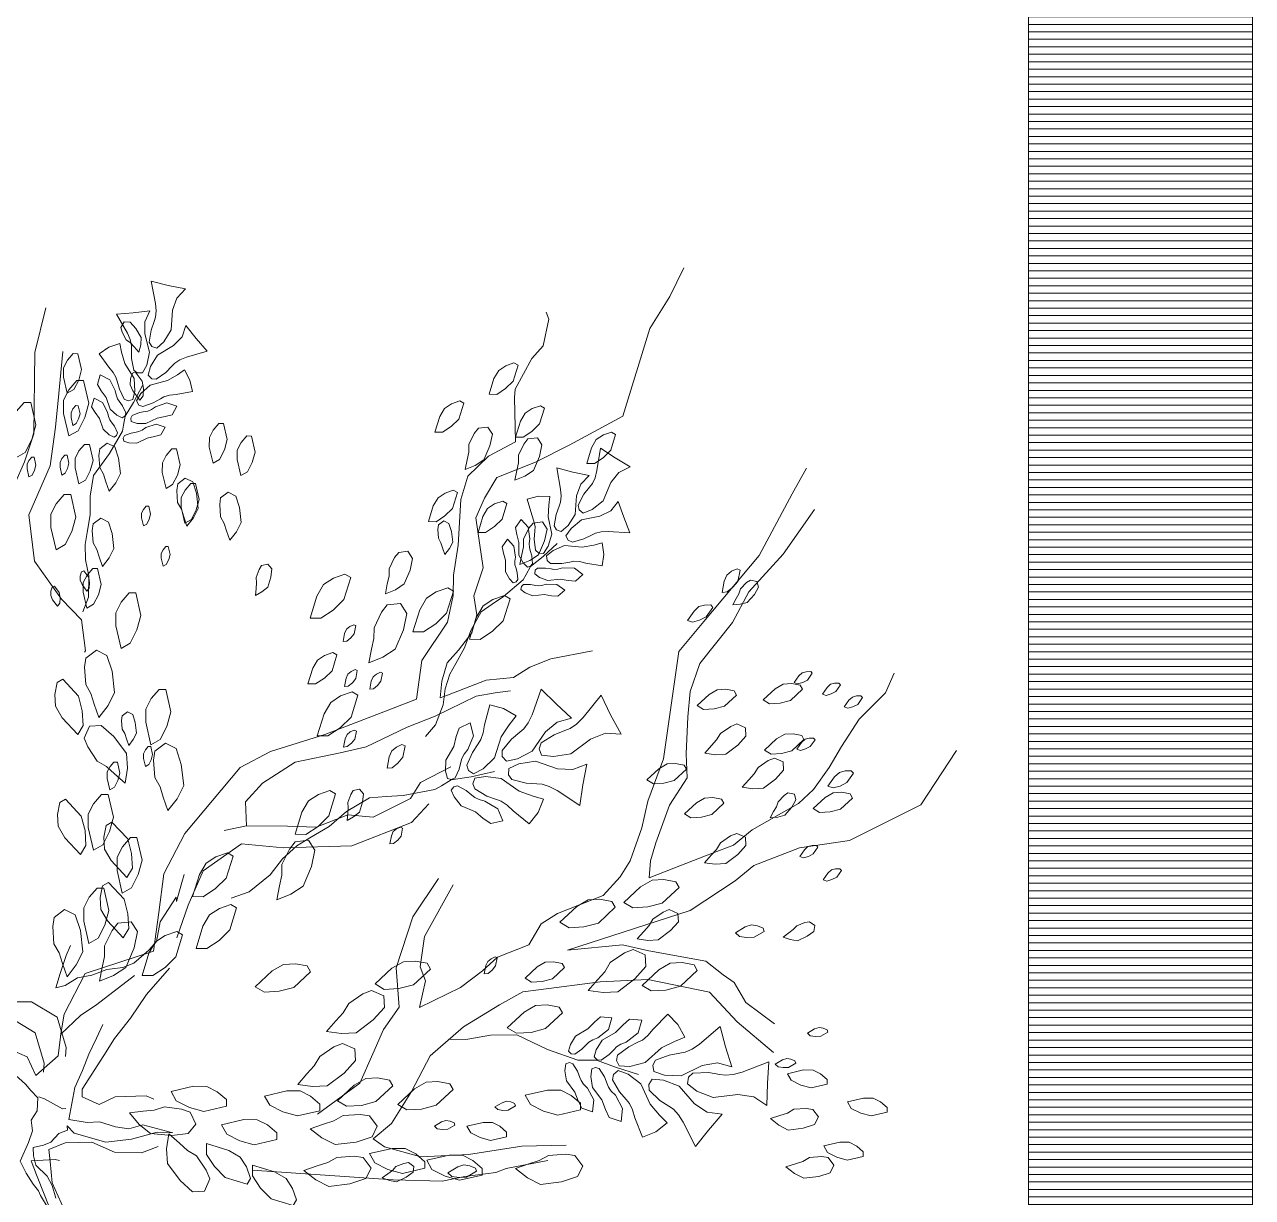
# Model space of a CAD drawing. Header units: millimetres. Extents: x 935 to 13922, y 3203 to 7816.
# Drawn here: x 4819.9 to 4984.4, y 5945.9 to 6103 of the extents above; entities that cross this region are included whole.
import ezdxf

# ---------------------------------------------------------------- set-up
doc = ezdxf.new("R2010")
doc.units = ezdxf.units.MM
doc.layers.get('0').update_dxf_attribs({"lineweight": 20})
for name, color, linetype, lineweight in [('ALBERO_rami', 33, 'Continuous', 5), ('campiture', 253, 'Continuous', 0), ('PALMA_pianta - trees palm', 74, 'Continuous', 5)]:
    doc.layers.add(name, color=color, linetype=linetype, lineweight=lineweight)
doc.layers.add('FIORITURA - flower', color=7, linetype='Continuous', lineweight=5, true_color=0xeb00eb)
doc.layers.add('VEGETAZIONE', color=7, linetype='Continuous', lineweight=5, true_color=0x387000)

msp = doc.modelspace()

# ---------------------------------------------------------------- hatches: boundary and pattern name
at = {"layer": 'campiture'}
h = msp.add_hatch(dxfattribs=at)
h.set_pattern_fill('_USER', color=256, pattern_type=0)
h.set_pattern_definition([(0, (0, 0), (0, 1), [])])
h.paths.add_polyline_path([(3574.44, 7025.95), (3574.38, 7026.02), (3574.44, 7026.15), (3574.44, 7313.95), (4274.02, 7313.95), (4274.02, 7343.95), (3544.44, 7343.95), (3544.44, 5741.18), (4984.44, 5741.18), (4984.44, 7343.95), (4404.44, 7343.95), (4404.44, 7313.95), (4954.44, 7313.95), (4954.44, 5771.18), (3574.44, 5771.18)])

# ---------------------------------------------------------------- linework, layer by layer
for p, q in [((4984.44, 7343.95), (4984.44, 5741.18)), ((4954.44, 5771.18), (4954.44, 7313.95))]:
    msp.add_line(p, q)
at = {"layer": 'ALBERO_rami', "linetype": 'Continuous'}
for points in [[(4896.02, 6019.1), (4890.46, 6018.03), (4887.62, 6016.93), (4885.45, 6015.54), (4881.78, 6015.2), (4876.58, 6013.19), (4875.64, 6012.82), (4875.85, 6015.08), (4876.54, 6017.51), (4878.06, 6019.19), (4879.87, 6021.52), (4880.55, 6023.96), (4880.11, 6026.5), (4881.37, 6030.25), (4880.41, 6036.93), (4881.56, 6039.55), (4883.19, 6042.35), (4888.39, 6044.37), (4892.92, 6046.67), (4900.11, 6050.54), (4903.71, 6062.26), (4906.39, 6066.55), (4908.25, 6070.39)], [(4822.79, 6065.06), (4821.31, 6059.06), (4821.2, 6048.16), (4819.94, 6044.41), (4817.33, 6038.52), (4817.02, 6035.14), (4815.52, 6036.18), (4812.54, 6038.28), (4808.42, 6040.49), (4802.13, 6041.3), (4798.55, 6049.14), (4798.21, 6052.81)], [(4824.76, 5967.57), (4825.26, 5970.48), (4828.05, 5975.9), (4837.2, 5978.91), (4837.91, 5984.07), (4838.62, 5989.24), (4841.41, 5994.66), (4848.84, 6003.51), (4852.9, 6005.63), (4860.17, 6007.91), (4867.72, 6010.84), (4872.44, 6012.67), (4873.15, 6017.83), (4876.59, 6022.96), (4877.38, 6026.53), (4877.41, 6029.25), (4878.02, 6033.29), (4878.37, 6039.39), (4879.34, 6042.49), (4882.09, 6045.18), (4885.69, 6047.12), (4885.56, 6053.04), (4885.67, 6054.17), (4887.88, 6058.28), (4889.4, 6059.96), (4890.19, 6063.52), (4889.82, 6064.47)], [(4827.96, 6018.95), (4828.11, 6019.14), (4827.59, 6023.28), (4824.89, 6026.03), (4821.28, 6031.14), (4820.5, 6037.35), (4823.39, 6043.9), (4824.1, 6049.07), (4824.53, 6053.57), (4825.06, 6059.21)], [(4827.75, 6024.36), (4828.49, 6026.29), (4828.56, 6029.16), (4828.1, 6031.29), (4828.04, 6033.35), (4828.31, 6034.95), (4828.71, 6037.35), (4828.72, 6039.81), (4829.19, 6042.61), (4830.26, 6044.07), (4831.32, 6045.53), (4833.06, 6048.53), (4833.2, 6049.33), (4833.4, 6050.52), (4834.53, 6052.39), (4835.74, 6054.65)], [(4877.36, 5987.77), (4873.53, 5980.86), (4872.92, 5976.82), (4873.65, 5974.93), (4872.86, 5971.37), (4878.34, 5974.04), (4881.28, 5976.26), (4883.28, 5978.12), (4887.52, 5979.77), (4889.15, 5982.58), (4891.33, 5983.96), (4897.47, 5986.34), (4899.75, 5988.86), (4901.09, 5991.01), (4902.64, 5995.41), (4903.43, 5998.97), (4905.56, 6004.68), (4907.59, 6019.04), (4910.93, 6023.05), (4918.35, 6031.9), (4922.77, 6040.13), (4924.68, 6043.59)], [(4925.75, 6038.03), (4921.55, 6032.06), (4916.99, 6027.03), (4914.78, 6022.92), (4910.4, 6017.42), (4909.13, 6013.67), (4908.82, 6010.29), (4908.57, 6005.31), (4908.73, 6002.11), (4906.34, 5998.47), (4904.5, 5993.42), (4903.82, 5990.98), (4903.6, 5988.72), (4906.91, 5990.01), (4911.16, 5991.66), (4914.93, 5993.12), (4917.4, 5995.16), (4923.64, 5998.67), (4925.64, 6000.53), (4927.74, 6003.52), (4929.37, 6006.32), (4931.75, 6009.96), (4935.27, 6013.5), (4936.43, 6016.12)], [(4873.64, 6007.63), (4874.98, 6009.2), (4876.01, 6011.87), (4876.29, 6014.04), (4876.92, 6016), (4877.71, 6017.42), (4878.89, 6019.54), (4879.72, 6021.86), (4881.1, 6024.34), (4882.6, 6025.36), (4884.1, 6026.38), (4886.73, 6028.62), (4887.13, 6029.33), (4887.72, 6030.39), (4889.41, 6031.76), (4891.3, 6033.49)], [(4849.69, 5995.7), (4849.54, 5998.9), (4851.82, 6001.41), (4856.18, 6004.19), (4862.21, 6005.44), (4865.7, 6006.25), (4871.18, 6008.92), (4874.96, 6010.39), (4880.44, 6013.06), (4882.98, 6013.5), (4885.05, 6013.76)], [(4920.41, 5969.19), (4916.59, 5972.05), (4915.02, 5974.7), (4913.53, 5975.75), (4911.2, 5977.56), (4903.59, 5978.95), (4900.03, 5979.74), (4892.69, 5979.06), (4909.1, 5984.34), (4915.16, 5988.32), (4917.63, 5990.37), (4923.77, 5992.75), (4930.45, 5993.71), (4940, 5998.5), (4944.78, 6005.78)], [(4846.68, 5995.07), (4849.69, 5995.7), (4855.15, 5995.65), (4859, 5995.51), (4863.25, 5997.16), (4866.63, 5996.84), (4871.64, 5999.33), (4872.98, 6001.48), (4877.05, 6003.6)], [(4847.61, 5986), (4850.05, 5986.87), (4852.83, 5989.12), (4854.48, 5991.29), (4856.4, 5993.02), (4858.14, 5994.06), (4860.74, 5995.62), (4863.09, 5997.61), (4866.14, 5999.43), (4868.39, 5999.6), (4870.65, 5999.77), (4874.91, 6000.54), (4875.78, 6001.06), (4877.08, 6001.84), (4879.77, 6002.27), (4882.9, 6002.96)], [(4840.32, 5980.67), (4841.87, 5985.07), (4843.89, 5989.65), (4849.01, 5993.26), (4854.65, 5992.74), (4863.77, 5993.02), (4871.8, 5996.13), (4874.08, 5998.65)], [(4826.1, 5979.68), (4825.5, 5978.32), (4824.72, 5975.93), (4824.14, 5974.01), (4825.36, 5974.29), (4827.04, 5975.32), (4828.97, 5975.69), (4830.95, 5976.46), (4833.11, 5976.73), (4834.59, 5977.31), (4836.57, 5979.02), (4837.63, 5980.19), (4838.12, 5982.83), (4840.25, 5986.12), (4840.28, 5985.56), (4840.99, 5988.11), (4841.33, 5989.18)], [(4859.19, 5957.1), (4864.85, 5961.21), (4866.59, 5965.14), (4868.03, 5968.41), (4870.13, 5971.4), (4869.72, 5976.67), (4871.96, 5983.5), (4875.39, 5988.64)], [(4839.36, 5976.61), (4836.29, 5973.09), (4834.13, 5969.93), (4832.01, 5967.2), (4830.56, 5964.95), (4827.66, 5960.44), (4827.65, 5959.38), (4829.94, 5958.37), (4832.08, 5959.41), (4836.25, 5959.55), (4837.27, 5959.1)], [(4801.36, 5968.84), (4811.37, 5970.82), (4812.48, 5968.5), (4815.72, 5966.16), (4818.24, 5965.66), (4820.28, 5964.76), (4821.46, 5962.26), (4824.45, 5964.9), (4824.81, 5967.79), (4827.44, 5970.29), (4829.61, 5971.77), (4834.67, 5975.63)], [(4814.19, 5975.21), (4815.42, 5973.03), (4818.42, 5972.12), (4820.87, 5972.13), (4824.32, 5970.06), (4825.53, 5965.99), (4825.43, 5964.8)], [(4892.5, 5952.93), (4886.58, 5952.81), (4879.42, 5951.66), (4873.02, 5951.35), (4868.15, 5952.71), (4866.66, 5953.76), (4869.12, 5955.81), (4871.8, 5960.1), (4874.3, 5964.87), (4878.76, 5968.77), (4883.58, 5971.73), (4886.7, 5973.48), (4888.78, 5973.74), (4897.06, 5974.79), (4903.46, 5975.1), (4911.72, 5973.42), (4915.43, 5969.43), (4920.28, 5965.34)], [(4811.25, 5973.13), (4812.47, 5970.95), (4815.47, 5970.04), (4817.93, 5970.05), (4821.38, 5967.98), (4822.58, 5963.91), (4822.49, 5962.72)], [(4830.41, 5969.07), (4829.6, 5967.24), (4828.53, 5965.13), (4827.69, 5962.91), (4826.69, 5960.63), (4825.89, 5956.35), (4828.31, 5955.96), (4829.98, 5956.04), (4832.13, 5955.37), (4833.93, 5955.12), (4835.8, 5955.66), (4839.82, 5954.57), (4837.69, 5954.69), (4834.28, 5953.74), (4830.83, 5953.35), (4826.59, 5954.54), (4825.65, 5955.5), (4825.68, 5954.94), (4824.52, 5954.49), (4823.46, 5953.33), (4822.48, 5952.94), (4821.1, 5952.6), (4821.15, 5951.49), (4821.43, 5950.27), (4822.96, 5948.78), (4823.63, 5947.53), (4824.11, 5945.82)], [(4876.81, 5967.07), (4879.33, 5967.11), (4882.36, 5967.66), (4885.9, 5967.71), (4887.94, 5966.73), (4889.98, 5965.75), (4894.05, 5964.29), (4895.07, 5964.31), (4896.58, 5964.33), (4899.13, 5963.36), (4902.18, 5962.39)], [(4823.11, 5944.49), (4822.08, 5946.17), (4821.82, 5946.83), (4821.11, 5947.69), (4820.15, 5949.2), (4819.34, 5950.78), (4820.45, 5953.29), (4820.99, 5954.83), (4820.81, 5956.27), (4821.64, 5957.54), (4821.73, 5959.27), (4820.79, 5960.23), (4820.08, 5961.09), (4818.32, 5962.68)], [(4821.86, 5959.41), (4822.62, 5959.12), (4825.03, 5957.78), (4825.49, 5957.85)], [(4837.83, 5952.77), (4835.62, 5951.91), (4832, 5951.99), (4828.94, 5953.33), (4825.39, 5953.22), (4823.18, 5952.37), (4823.39, 5950.76), (4823.65, 5947.9), (4825.26, 5944.3), (4827.61, 5942.04), (4829.87, 5940.59), (4832.49, 5936.54), (4834.44, 5933.7), (4833.73, 5928.99), (4836.23, 5922.56)], [(4859.37, 5907.51), (4859.12, 5908.16), (4855.29, 5911.02), (4852.59, 5913.77), (4848.59, 5917.1), (4845.78, 5918.73), (4843.27, 5921.01), (4842.35, 5923.37), (4841.36, 5927.33), (4840.26, 5930.16), (4838.87, 5932.34), (4837.67, 5934.04), (4833.56, 5936.24), (4829.44, 5938.45), (4827.87, 5941.1), (4823.94, 5942.83), (4822.66, 5946.13), (4821.56, 5948.96), (4820.83, 5950.85), (4824.03, 5951), (4824.61, 5950.86)], [(4850.45, 5949.59), (4869.32, 5948.28), (4875.9, 5948.12), (4878.92, 5948.75), (4883.06, 5949.27), (4884.48, 5949.82), (4890.04, 5950.89)]]:
    msp.add_lwpolyline(points, dxfattribs=at)
at = {"layer": 'FIORITURA - flower', "color": 232, "linetype": 'Continuous', "true_color": 0xe00070}
for points in [[(4837.49, 6065.63), (4837.57, 6064.63), (4837.5, 6063.8), (4837.29, 6063.22), (4836.89, 6062.07), (4836.64, 6060.43), (4836.99, 6059.87), (4837.66, 6059.64), (4838.61, 6060.5), (4839.6, 6062.09), (4839.76, 6064.73), (4840.33, 6066.36), (4841.51, 6067.57), (4839.2, 6068.05), (4836.92, 6068.63), (4837.49, 6065.63)], [(4833.72, 6061.66), (4834.1, 6060.79), (4834.29, 6060.01), (4834.28, 6059.43), (4834.28, 6058.27), (4834.56, 6056.72), (4835.04, 6056.33), (4835.72, 6056.33), (4836.3, 6057.39), (4836.7, 6059.13), (4836.04, 6061.55), (4836.04, 6063.19), (4836.73, 6064.64), (4834.5, 6064.36), (4832.28, 6064.18), (4833.72, 6061.66)], [(4841.64, 6058.45), (4840.76, 6058.09), (4840.08, 6057.66), (4839.68, 6057.25), (4838.88, 6056.41), (4837.59, 6055.49), (4836.98, 6055.55), (4836.49, 6056.02), (4836.81, 6057.19), (4837.73, 6058.71), (4839.9, 6059.99), (4841.04, 6061.17), (4841.55, 6062.69), (4842.95, 6060.94), (4844.42, 6059.26), (4841.64, 6058.45)], [(4831.23, 6057.1), (4831.81, 6056.4), (4832.19, 6055.75), (4832.34, 6055.22), (4832.64, 6054.16), (4833.3, 6052.83), (4833.84, 6052.6), (4834.46, 6052.78), (4834.71, 6053.9), (4834.61, 6055.58), (4833.37, 6057.61), (4832.94, 6059.11), (4832.7, 6060.26), (4831.23, 6059.76), (4829.95, 6058.9), (4831.23, 6057.1)], [(4832.08, 6054), (4832.21, 6053.38), (4832.4, 6052.88), (4832.62, 6052.57), (4833.07, 6051.93), (4833.51, 6050.98), (4833.4, 6050.58), (4833.03, 6050.32), (4832.3, 6050.68), (4831.42, 6051.48), (4830.86, 6053.05), (4830.22, 6053.95), (4829.73, 6054.77), (4830.09, 6056.06), (4831.35, 6055.42), (4832.08, 6054)], [(4840.24, 6053.44), (4839.35, 6053.35), (4838.62, 6053.14), (4838.14, 6052.87), (4837.19, 6052.32), (4835.79, 6051.82), (4835.24, 6052.03), (4834.92, 6052.59), (4835.52, 6053.57), (4836.76, 6054.71), (4839.07, 6055.3), (4840.42, 6056.08), (4841.39, 6056.74), (4842.1, 6055.36), (4842.42, 6053.85), (4840.24, 6053.44)], [(4831.07, 6051.07), (4831.18, 6050.5), (4831.36, 6050.05), (4831.56, 6049.77), (4831.97, 6049.19), (4832.37, 6048.32), (4832.26, 6047.96), (4831.93, 6047.73), (4831.27, 6048.05), (4830.47, 6048.78), (4829.96, 6050.21), (4829.38, 6051.02), (4828.93, 6051.77), (4829.25, 6052.94), (4830.4, 6052.36), (4831.07, 6051.07)], [(4837.48, 6051.81), (4836.95, 6051.45), (4836.47, 6051.23), (4836.09, 6051.16), (4835.33, 6051.02), (4834.35, 6050.64), (4834.16, 6050.28), (4834.24, 6049.83), (4835.01, 6049.58), (4836.2, 6049.54), (4837.7, 6050.28), (4838.78, 6050.48), (4839.7, 6050.73), (4840.35, 6051.9), (4839, 6052.32), (4837.48, 6051.81)], [(4836.17, 6049.01), (4835.69, 6048.68), (4835.25, 6048.48), (4834.9, 6048.41), (4834.21, 6048.28), (4833.32, 6047.94), (4833.15, 6047.61), (4833.22, 6047.2), (4833.92, 6046.98), (4835, 6046.94), (4836.37, 6047.61), (4837.35, 6047.8), (4838.19, 6048.02), (4838.77, 6049.09), (4837.55, 6049.46), (4836.17, 6049.01)], [(4896.63, 6043.25), (4896.38, 6042.28), (4896.03, 6041.52), (4895.64, 6041.04), (4894.88, 6040.09), (4894.1, 6038.63), (4894.24, 6038), (4894.79, 6037.55), (4895.97, 6038.04), (4897.44, 6039.21), (4898.47, 6041.64), (4899.56, 6042.99), (4901.07, 6043.74), (4899.06, 6044.96), (4897.1, 6046.27), (4896.63, 6043.25)], [(4891.75, 6040.77), (4891.82, 6039.82), (4891.74, 6039.03), (4891.54, 6038.49), (4891.15, 6037.39), (4890.89, 6035.84), (4891.22, 6035.31), (4891.85, 6035.08), (4892.76, 6035.88), (4893.71, 6037.39), (4893.9, 6039.89), (4894.46, 6041.44), (4895.59, 6042.58), (4893.4, 6043.06), (4891.24, 6043.63), (4891.75, 6040.77)], [(4887.88, 6037.31), (4888.19, 6036.46), (4888.33, 6035.72), (4888.29, 6035.17), (4888.22, 6034.07), (4888.4, 6032.59), (4888.84, 6032.2), (4889.48, 6032.15), (4890.09, 6033.12), (4890.56, 6034.75), (4890.07, 6037.07), (4890.17, 6038.63), (4890.32, 6039.8), (4888.78, 6039.82), (4887.28, 6039.44), (4887.88, 6037.31)], [(4898.14, 6035.1), (4897.19, 6035.05), (4896.41, 6034.88), (4895.89, 6034.62), (4894.85, 6034.1), (4893.34, 6033.66), (4892.78, 6033.92), (4892.47, 6034.53), (4893.17, 6035.52), (4894.55, 6036.65), (4897.01, 6037.13), (4898.48, 6037.86), (4899.48, 6039.12), (4900.21, 6037), (4901.04, 6034.93), (4898.14, 6035.1)], [(4887.65, 6034.11), (4887.56, 6033.48), (4887.57, 6032.94), (4887.68, 6032.57), (4887.89, 6031.83), (4887.98, 6030.78), (4887.74, 6030.45), (4887.31, 6030.32), (4886.74, 6030.9), (4886.18, 6031.95), (4886.18, 6033.62), (4885.88, 6034.68), (4885.69, 6035.62), (4886.46, 6036.72), (4887.43, 6035.69), (4887.65, 6034.11)], [(4885.71, 6031.68), (4885.63, 6031.11), (4885.64, 6030.63), (4885.74, 6030.29), (4885.93, 6029.61), (4886.01, 6028.66), (4885.79, 6028.36), (4885.4, 6028.24), (4884.89, 6028.77), (4884.37, 6029.72), (4884.37, 6031.25), (4884.1, 6032.21), (4883.93, 6033.06), (4884.63, 6034.06), (4885.51, 6033.12), (4885.71, 6031.68)], [(4895.15, 6030.85), (4894.27, 6031.06), (4893.52, 6031.11), (4892.98, 6031.01), (4891.9, 6030.81), (4890.4, 6030.81), (4889.96, 6031.2), (4889.85, 6031.83), (4890.74, 6032.55), (4892.29, 6033.21), (4894.66, 6032.99), (4896.19, 6033.27), (4897.34, 6033.56), (4897.54, 6032.03), (4897.34, 6030.5), (4895.15, 6030.85)], [(4892, 6030.24), (4891.38, 6030.07), (4890.85, 6030.03), (4890.47, 6030.09), (4889.71, 6030.21), (4888.66, 6030.18), (4888.35, 6029.9), (4888.28, 6029.45), (4888.92, 6028.96), (4890.03, 6028.53), (4891.69, 6028.72), (4892.78, 6028.55), (4893.73, 6028.47), (4894.73, 6029.36), (4893.6, 6030.21), (4892, 6030.24)], [(4889.82, 6028.03), (4889.26, 6027.88), (4888.78, 6027.84), (4888.43, 6027.89), (4887.74, 6028), (4886.78, 6027.98), (4886.51, 6027.72), (4886.44, 6027.32), (4887.02, 6026.87), (4888.03, 6026.47), (4889.54, 6026.65), (4890.53, 6026.5), (4891.4, 6026.43), (4892.3, 6027.23), (4891.27, 6028), (4889.82, 6028.03)], [(4887.93, 6010.57), (4887.41, 6009.49), (4886.83, 6008.69), (4886.28, 6008.22), (4885.17, 6007.28), (4883.92, 6005.76), (4883.94, 6004.99), (4884.49, 6004.34), (4885.97, 6004.64), (4887.95, 6005.68), (4889.71, 6008.27), (4891.28, 6009.59), (4893.21, 6010.12), (4891.15, 6012.01), (4889.17, 6013.98), (4887.93, 6010.57)], [(4894.77, 6010.2), (4893.89, 6009.31), (4893.03, 6008.7), (4892.32, 6008.43), (4890.89, 6007.87), (4889.13, 6006.78), (4888.89, 6006), (4889.21, 6005.17), (4890.79, 6004.97), (4893.11, 6005.32), (4895.76, 6007.3), (4897.77, 6008.09), (4899.88, 6007.95), (4898.46, 6010.54), (4897.17, 6013.17), (4894.77, 6010.2)], [(4881.58, 6009.23), (4881.39, 6008.12), (4881.07, 6007.23), (4880.69, 6006.66), (4879.93, 6005.51), (4879.2, 6003.8), (4879.42, 6003.1), (4880.09, 6002.65), (4881.36, 6003.32), (4882.88, 6004.78), (4883.8, 6007.61), (4884.88, 6009.23), (4885.78, 6010.4), (4884.12, 6011.39), (4882.26, 6011.91), (4881.58, 6009.23)], [(4879.32, 6005.91), (4878.83, 6005.29), (4878.52, 6004.7), (4878.4, 6004.23), (4878.16, 6003.29), (4877.61, 6002.1), (4877.14, 6001.89), (4876.59, 6002.03), (4876.34, 6003.01), (4876.39, 6004.49), (4877.43, 6006.31), (4877.77, 6007.64), (4878.15, 6008.77), (4879.66, 6009.48), (4880.08, 6007.76), (4879.32, 6005.91)], [(4891.3, 6000.43), (4890.24, 6000.97), (4889.29, 6001.27), (4888.57, 6001.31), (4887.12, 6001.4), (4885.21, 6001.88), (4884.76, 6002.51), (4884.81, 6003.35), (4886.18, 6004), (4888.39, 6004.35), (4891.35, 6003.33), (4893.4, 6003.21), (4895.26, 6003.94), (4894.74, 6001.19), (4894.33, 5998.43), (4891.3, 6000.43)], [(4881.62, 5999.01), (4880.85, 5999.21), (4880.25, 5999.49), (4879.87, 5999.8), (4879.12, 6000.4), (4877.96, 6001.03), (4877.46, 6000.92), (4877.11, 6000.48), (4877.49, 5999.55), (4878.42, 5998.38), (4880.34, 5997.55), (4881.4, 5996.69), (4882.39, 5996.01), (4884.03, 5996.35), (4883.33, 5997.97), (4881.62, 5999.01)], [(4885.41, 5997.69), (4884.59, 5998.47), (4883.8, 5998.99), (4883.16, 5999.22), (4881.86, 5999.68), (4880.25, 6000.62), (4880.01, 6001.31), (4880.28, 6002.07), (4881.7, 6002.29), (4883.79, 6002.03), (4886.22, 6000.32), (4888.06, 5999.67), (4889.48, 5999.27), (4888.74, 5997.48), (4887.56, 5995.95), (4885.41, 5997.69)], [(4896.73, 5967.32), (4896.06, 5967.05), (4895.54, 5966.73), (4895.24, 5966.42), (4894.62, 5965.79), (4893.65, 5965.1), (4893.18, 5965.15), (4892.81, 5965.5), (4893.06, 5966.39), (4893.77, 5967.54), (4895.42, 5968.49), (4896.29, 5969.38), (4897.11, 5970.1), (4898.62, 5969.97), (4898.16, 5968.43), (4896.73, 5967.32)], [(4900.56, 5966.73), (4899.82, 5966.44), (4899.26, 5966.09), (4898.92, 5965.74), (4898.25, 5965.05), (4897.17, 5964.3), (4896.66, 5964.35), (4896.25, 5964.74), (4896.53, 5965.71), (4897.31, 5966.98), (4899.12, 5968.03), (4900.08, 5969.01), (4900.98, 5969.8), (4902.64, 5969.65), (4902.14, 5967.96), (4900.56, 5966.73)], [(4904.17, 5968.48), (4903.45, 5967.61), (4902.73, 5967), (4902.12, 5966.7), (4900.89, 5966.09), (4899.39, 5964.97), (4899.24, 5964.25), (4899.59, 5963.53), (4901.03, 5963.48), (4903.08, 5963.98), (4905.29, 5965.97), (4907.03, 5966.83), (4908.4, 5967.39), (4907.45, 5969.08), (4906.11, 5970.46), (4904.17, 5968.48)], [(4910.35, 5966.46), (4909.36, 5965.79), (4908.45, 5965.38), (4907.74, 5965.26), (4906.31, 5965), (4904.47, 5964.3), (4904.1, 5963.62), (4904.25, 5962.79), (4905.68, 5962.31), (4907.91, 5962.22), (4910.74, 5963.58), (4912.76, 5963.94), (4914.69, 5963.43), (4913.85, 5966.1), (4913.12, 5968.8), (4910.35, 5966.46)], [(4895.34, 5960.58), (4894.83, 5961.1), (4894.49, 5961.59), (4894.33, 5962), (4894.01, 5962.82), (4893.39, 5963.84), (4892.94, 5963.98), (4892.46, 5963.8), (4892.34, 5962.89), (4892.54, 5961.55), (4893.68, 5960.02), (4894.12, 5958.86), (4894.59, 5957.88), (4896.03, 5957.4), (4896.22, 5958.99), (4895.34, 5960.58)], [(4899.1, 5959.61), (4898.53, 5960.17), (4898.15, 5960.71), (4897.98, 5961.16), (4897.63, 5962.07), (4896.94, 5963.18), (4896.45, 5963.34), (4895.92, 5963.14), (4895.79, 5962.14), (4896.01, 5960.67), (4897.26, 5958.99), (4897.75, 5957.71), (4898.27, 5956.63), (4899.85, 5956.1), (4900.06, 5957.86), (4899.1, 5959.61)], [(4916.08, 5962.72), (4914.87, 5962.39), (4913.83, 5962.3), (4913.07, 5962.41), (4911.56, 5962.65), (4909.49, 5962.58), (4908.89, 5962.03), (4908.76, 5961.15), (4910.02, 5960.18), (4912.21, 5959.33), (4915.49, 5959.72), (4917.63, 5959.39), (4919.38, 5958.22), (4919.45, 5961.17), (4919.64, 5964.1), (4916.08, 5962.72)], [(4901.72, 5956.57), (4901.4, 5957.66), (4900.98, 5958.5), (4900.54, 5959.03), (4899.65, 5960.07), (4898.72, 5961.69), (4898.86, 5962.41), (4899.47, 5962.93), (4900.81, 5962.42), (4902.49, 5961.14), (4903.74, 5958.44), (4905, 5956.96), (4906.03, 5955.91), (4904.5, 5954.73), (4902.71, 5953.99), (4901.72, 5956.57)], [(4908.19, 5955.99), (4907.55, 5957), (4906.88, 5957.73), (4906.27, 5958.13), (4905.06, 5958.93), (4903.64, 5960.3), (4903.57, 5961.07), (4904.04, 5961.77), (4905.55, 5961.65), (4907.63, 5960.85), (4909.69, 5958.48), (4911.4, 5957.35), (4913.38, 5957.06), (4911.55, 5954.94), (4909.82, 5952.75), (4908.19, 5955.99)]]:
    msp.add_lwpolyline(points, dxfattribs=at)
at = {"layer": 'PALMA_pianta - trees palm', "color": 95}
for points in [[(4834.15, 6060.36), (4833.57, 6060.78), (4833.03, 6061.8), (4832.86, 6062.4), (4833.29, 6063.17), (4834.08, 6063.13), (4834.84, 6062.3), (4835.57, 6061.08), (4835.52, 6060.09), (4835.27, 6059.12), (4834.63, 6059.81)], [(4825.67, 6053.62), (4825.17, 6055.77), (4825.18, 6057.03), (4825.68, 6058.04), (4826.45, 6058.92), (4827.08, 6058.91), (4827.57, 6056.77), (4827.19, 6055.38), (4826.55, 6054.12)], [(4882.19, 6053.47), (4882.83, 6055.58), (4883.47, 6056.67), (4884.41, 6057.29), (4885.51, 6057.67), (4886.05, 6057.35), (4885.41, 6055.24), (4884.38, 6054.23), (4883.2, 6053.46)], [(4825.87, 6047.89), (4825.17, 6050.9), (4825.18, 6052.67), (4825.89, 6054.08), (4826.96, 6055.31), (4827.84, 6055.31), (4828.53, 6052.3), (4828, 6050.36), (4827.11, 6048.6)], [(4835.39, 6052.7), (4834.46, 6053.93), (4834.1, 6054.74), (4834.14, 6055.53), (4834.38, 6056.31), (4834.78, 6056.48), (4835.71, 6055.25), (4835.86, 6054.26), (4835.81, 6053.27)], [(4818.78, 6044.97), (4818.09, 6047.98), (4818.1, 6049.74), (4818.81, 6051.15), (4819.87, 6052.39), (4820.76, 6052.38), (4821.45, 6049.37), (4820.92, 6047.43), (4820.02, 6045.67)], [(4826.42, 6049.3), (4826.17, 6050.37), (4826.17, 6051), (4826.42, 6051.51), (4826.8, 6051.95), (4827.12, 6051.94), (4827.37, 6050.87), (4827.18, 6050.18), (4826.86, 6049.55)], [(4874.91, 6048.39), (4875.56, 6050.5), (4876.19, 6051.59), (4877.14, 6052.21), (4878.24, 6052.59), (4878.78, 6052.27), (4878.14, 6050.16), (4877.11, 6049.16), (4875.93, 6048.38)], [(4885.71, 6047.74), (4886.36, 6049.85), (4886.99, 6050.94), (4887.94, 6051.56), (4889.04, 6051.94), (4889.58, 6051.62), (4888.94, 6049.51), (4887.91, 6048.5), (4886.73, 6047.73)], [(4845.19, 6044.26), (4844.69, 6046.4), (4844.7, 6047.67), (4845.2, 6048.67), (4845.97, 6049.55), (4846.6, 6049.55), (4847.09, 6047.4), (4846.71, 6046.02), (4846.07, 6044.76)], [(4879.47, 6045.73), (4879.48, 6046.75), (4880.19, 6048.23), (4880.75, 6048.93), (4882, 6049.08), (4882.62, 6048.13), (4882.29, 6046.57), (4881.49, 6044.7), (4880.31, 6043.92), (4878.98, 6043.39), (4879.23, 6044.71)], [(4848.92, 6042.59), (4848.42, 6044.74), (4848.43, 6046), (4848.94, 6047.01), (4849.7, 6047.89), (4850.33, 6047.88), (4850.83, 6045.74), (4850.44, 6044.35), (4849.81, 6043.09)], [(4886.1, 6044.3), (4886.11, 6045.31), (4886.83, 6046.8), (4887.38, 6047.5), (4888.64, 6047.64), (4889.25, 6046.7), (4888.93, 6045.13), (4888.13, 6043.26), (4886.95, 6042.49), (4885.61, 6041.95), (4885.87, 6043.27)], [(4895.26, 6044.22), (4895.91, 6046.32), (4896.54, 6047.42), (4897.49, 6048.03), (4898.59, 6048.42), (4899.13, 6048.1), (4898.49, 6045.99), (4897.46, 6044.98), (4896.28, 6044.21)], [(4827.21, 6041.46), (4826.72, 6043.61), (4826.72, 6044.87), (4827.23, 6045.88), (4827.99, 6046.76), (4828.62, 6046.75), (4829.12, 6044.61), (4828.74, 6043.22), (4828.1, 6041.96)], [(4830.51, 6042.76), (4830.01, 6043.65), (4829.89, 6045.29), (4830.02, 6046.17), (4831.03, 6046.92), (4832.04, 6046.42), (4832.54, 6044.9), (4832.79, 6042.88), (4832.15, 6041.62), (4831.26, 6040.49), (4830.82, 6041.76)], [(4838.89, 6040.87), (4838.39, 6043.01), (4838.4, 6044.28), (4838.9, 6045.28), (4839.67, 6046.16), (4840.3, 6046.16), (4840.79, 6044.01), (4840.41, 6042.63), (4839.77, 6041.37)], [(4820.52, 6042.4), (4820.27, 6043.48), (4820.27, 6044.11), (4820.53, 6044.61), (4820.91, 6045.05), (4821.22, 6045.05), (4821.47, 6043.98), (4821.28, 6043.29), (4820.96, 6042.66)], [(4824.94, 6042.65), (4824.69, 6043.73), (4824.69, 6044.36), (4824.94, 6044.86), (4825.32, 6045.3), (4825.64, 6045.3), (4825.89, 6044.23), (4825.7, 6043.53), (4825.38, 6042.9)], [(4840.95, 6038.08), (4840.45, 6038.96), (4840.33, 6040.61), (4840.46, 6041.49), (4841.47, 6042.24), (4842.48, 6041.73), (4842.98, 6040.22), (4843.22, 6038.19), (4842.58, 6036.93), (4841.7, 6035.8), (4841.26, 6037.08)], [(4841.43, 6036.22), (4840.93, 6038.37), (4840.94, 6039.63), (4841.44, 6040.64), (4842.21, 6041.52), (4842.84, 6041.52), (4843.33, 6039.37), (4842.95, 6037.98), (4842.31, 6036.72)], [(4874.05, 6036.42), (4874.7, 6038.53), (4875.33, 6039.62), (4876.28, 6040.24), (4877.37, 6040.62), (4877.92, 6040.3), (4877.28, 6038.19), (4876.25, 6037.18), (4875.07, 6036.41)], [(4824.16, 6032.64), (4823.46, 6035.64), (4823.47, 6037.41), (4824.18, 6038.82), (4825.24, 6040.05), (4826.13, 6040.05), (4826.82, 6037.04), (4826.29, 6035.1), (4825.4, 6033.34)], [(4846.7, 6036.19), (4846.2, 6037.08), (4846.08, 6038.72), (4846.21, 6039.61), (4847.22, 6040.36), (4848.23, 6039.85), (4848.73, 6038.33), (4848.97, 6036.31), (4848.34, 6035.05), (4847.45, 6033.92), (4847.01, 6035.19)], [(4880.69, 6034.98), (4881.33, 6037.09), (4881.97, 6038.18), (4882.91, 6038.8), (4884.01, 6039.18), (4884.56, 6038.86), (4883.91, 6036.75), (4882.89, 6035.75), (4881.7, 6034.97)], [(4835.87, 6035.85), (4835.62, 6036.92), (4835.62, 6037.55), (4835.87, 6038.06), (4836.25, 6038.5), (4836.57, 6038.5), (4836.82, 6037.42), (4836.63, 6036.73), (4836.31, 6036.1)], [(4829.64, 6032.71), (4829.14, 6033.59), (4829.02, 6035.23), (4829.15, 6036.12), (4830.16, 6036.87), (4831.17, 6036.36), (4831.67, 6034.84), (4831.91, 6032.82), (4831.28, 6031.56), (4830.39, 6030.43), (4829.95, 6031.7)], [(4875.73, 6033.6), (4875.38, 6034.22), (4875.3, 6035.37), (4875.39, 6035.99), (4876.1, 6036.52), (4876.8, 6036.16), (4877.15, 6035.1), (4877.33, 6033.68), (4876.88, 6032.8), (4876.26, 6032.01), (4875.95, 6032.9)], [(4886.78, 6033.03), (4886.79, 6034.05), (4887.51, 6035.53), (4888.06, 6036.23), (4889.32, 6036.38), (4889.94, 6035.43), (4889.61, 6033.87), (4888.81, 6031.99), (4887.63, 6031.22), (4886.3, 6030.68), (4886.55, 6032.01)], [(4838.49, 6030.45), (4838.24, 6031.52), (4838.24, 6032.15), (4838.49, 6032.66), (4838.87, 6033.1), (4839.19, 6033.1), (4839.44, 6032.02), (4839.25, 6031.33), (4838.93, 6030.7)], [(4868.78, 6029.1), (4868.78, 6030.12), (4869.5, 6031.6), (4870.06, 6032.3), (4871.31, 6032.45), (4871.93, 6031.5), (4871.6, 6029.94), (4870.8, 6028.07), (4869.62, 6027.29), (4868.29, 6026.76), (4868.54, 6028.08)], [(4851.03, 6028.21), (4850.96, 6028.92), (4851.35, 6030), (4851.69, 6030.53), (4852.55, 6030.72), (4853.05, 6030.11), (4852.94, 6029), (4852.52, 6027.63), (4851.75, 6027.01), (4850.86, 6026.54), (4850.95, 6027.48)], [(4828.3, 6027.11), (4827.64, 6027.99), (4827.38, 6028.57), (4827.41, 6029.13), (4827.58, 6029.69), (4827.87, 6029.82), (4828.53, 6028.94), (4828.64, 6028.22), (4828.6, 6027.52)], [(4828.3, 6024.85), (4827.81, 6026.99), (4827.81, 6028.26), (4828.32, 6029.26), (4829.08, 6030.15), (4829.71, 6030.14), (4830.21, 6027.99), (4829.83, 6026.61), (4829.19, 6025.35)], [(4858.21, 6023.51), (4859.11, 6026.46), (4860, 6027.99), (4861.32, 6028.86), (4862.86, 6029.39), (4863.63, 6028.95), (4862.72, 6025.99), (4861.29, 6024.58), (4859.63, 6023.5)], [(4913.38, 6026.95), (4913.67, 6028.47), (4914.04, 6029.27), (4914.65, 6029.77), (4915.39, 6030.12), (4915.79, 6029.94), (4915.49, 6028.42), (4914.85, 6027.64), (4914.09, 6027.02)], [(4824.36, 6025.09), (4823.7, 6025.97), (4823.45, 6026.54), (4823.47, 6027.11), (4823.64, 6027.66), (4823.93, 6027.79), (4824.59, 6026.91), (4824.7, 6026.2), (4824.67, 6025.49)], [(4871.97, 6021.67), (4872.88, 6024.63), (4873.77, 6026.15), (4875.09, 6027.02), (4876.63, 6027.55), (4877.39, 6027.11), (4876.49, 6024.16), (4875.05, 6022.74), (4873.4, 6021.66)], [(4915.65, 6026.74), (4915.87, 6027.41), (4916.67, 6028.25), (4917.19, 6028.59), (4918.06, 6028.42), (4918.27, 6027.65), (4917.71, 6026.68), (4916.77, 6025.61), (4915.82, 6025.35), (4914.81, 6025.28), (4915.27, 6026.11)], [(4832.87, 6019.45), (4832.17, 6022.46), (4832.18, 6024.23), (4832.89, 6025.64), (4833.96, 6026.87), (4834.84, 6026.87), (4835.54, 6023.86), (4835, 6021.92), (4834.11, 6020.16)], [(4879.57, 6020.67), (4880.47, 6023.62), (4881.36, 6025.15), (4882.68, 6026.01), (4884.22, 6026.55), (4884.99, 6026.1), (4884.08, 6023.15), (4882.65, 6021.74), (4881, 6020.65)], [(4866.75, 6020.78), (4866.76, 6022.2), (4867.76, 6024.28), (4868.54, 6025.26), (4870.29, 6025.46), (4871.16, 6024.14), (4870.7, 6021.95), (4869.58, 6019.33), (4867.93, 6018.25), (4866.06, 6017.5), (4866.42, 6019.35)], [(4908.74, 6023.19), (4909.63, 6024.45), (4910.29, 6025.04), (4911.05, 6025.25), (4911.86, 6025.27), (4912.16, 6024.94), (4911.27, 6023.67), (4910.37, 6023.22), (4909.42, 6022.96)], [(4862.61, 6020.35), (4862.82, 6021.44), (4863.07, 6022.01), (4863.51, 6022.37), (4864.04, 6022.62), (4864.33, 6022.49), (4864.12, 6021.4), (4863.66, 6020.85), (4863.11, 6020.4)], [(4828.83, 6013.39), (4828.13, 6014.63), (4827.96, 6016.93), (4828.14, 6018.16), (4829.56, 6019.22), (4830.97, 6018.5), (4831.67, 6016.38), (4832.01, 6013.55), (4831.12, 6011.79), (4829.88, 6010.2), (4829.26, 6011.98)], [(4857.91, 6014.69), (4858.55, 6016.8), (4859.19, 6017.89), (4860.13, 6018.51), (4861.23, 6018.89), (4861.78, 6018.57), (4861.13, 6016.46), (4860.11, 6015.45), (4858.93, 6014.68)], [(4862.8, 6014.35), (4863.01, 6015.44), (4863.27, 6016.01), (4863.71, 6016.37), (4864.24, 6016.62), (4864.52, 6016.49), (4864.31, 6015.4), (4863.86, 6014.85), (4863.31, 6014.4)], [(4866.18, 6013.99), (4866.39, 6015.07), (4866.65, 6015.64), (4867.08, 6016), (4867.61, 6016.25), (4867.9, 6016.12), (4867.69, 6015.04), (4867.23, 6014.48), (4866.68, 6014.04)], [(4923.03, 6014.86), (4923.66, 6015.76), (4924.13, 6016.18), (4924.67, 6016.33), (4925.26, 6016.34), (4925.47, 6016.11), (4924.83, 6015.2), (4924.19, 6014.88), (4923.51, 6014.7)], [(4827.06, 6007.9), (4824.96, 6010.16), (4824.08, 6011.69), (4823.99, 6013.27), (4824.3, 6014.87), (4825.07, 6015.31), (4827.17, 6013.05), (4827.68, 6011.1), (4827.79, 6009.13)], [(4918.88, 6012.54), (4920.49, 6014.04), (4921.59, 6014.67), (4922.72, 6014.73), (4923.86, 6014.51), (4924.17, 6013.97), (4922.56, 6012.46), (4921.17, 6012.1), (4919.76, 6012.02)], [(4926.82, 6013.31), (4927.46, 6014.21), (4927.93, 6014.64), (4928.47, 6014.78), (4929.05, 6014.8), (4929.26, 6014.56), (4928.63, 6013.66), (4927.99, 6013.34), (4927.31, 6013.15)], [(4836.88, 6006.54), (4836.19, 6009.55), (4836.19, 6011.31), (4836.91, 6012.73), (4837.97, 6013.96), (4838.86, 6013.95), (4839.55, 6010.95), (4839.01, 6009), (4838.12, 6007.24)], [(4859.16, 6007.74), (4860.07, 6010.69), (4860.96, 6012.22), (4862.28, 6013.08), (4863.82, 6013.62), (4864.58, 6013.17), (4863.68, 6010.22), (4862.24, 6008.81), (4860.59, 6007.73)], [(4910.04, 6011.78), (4911.66, 6013.28), (4912.75, 6013.91), (4913.88, 6013.97), (4915.02, 6013.75), (4915.34, 6013.2), (4913.72, 6011.7), (4912.33, 6011.34), (4910.92, 6011.26)], [(4929.76, 6011.6), (4930.39, 6012.51), (4930.86, 6012.93), (4931.4, 6013.08), (4931.99, 6013.09), (4932.2, 6012.85), (4931.56, 6011.95), (4930.92, 6011.63), (4930.24, 6011.44)], [(4833.36, 6008.03), (4833.01, 6008.65), (4832.93, 6009.8), (4833.02, 6010.42), (4833.73, 6010.94), (4834.43, 6010.59), (4834.78, 6009.52), (4834.95, 6008.11), (4834.51, 6007.23), (4833.89, 6006.44), (4833.58, 6007.33)], [(4912.66, 6007.2), (4913.17, 6008.07), (4914.54, 6009), (4915.37, 6009.33), (4916.52, 6008.83), (4916.59, 6007.7), (4915.52, 6006.51), (4913.9, 6005.29), (4912.49, 6005.21), (4911.06, 6005.41), (4911.95, 6006.43)], [(4830.92, 6003.64), (4829.69, 6004.36), (4828.4, 6006.27), (4827.94, 6007.43), (4828.64, 6009.05), (4830.22, 6009.14), (4831.89, 6007.65), (4833.6, 6005.37), (4833.71, 6003.4), (4833.42, 6001.41), (4832, 6002.64)], [(4862.67, 6006.24), (4862.88, 6007.32), (4863.14, 6007.9), (4863.58, 6008.26), (4864.1, 6008.5), (4864.39, 6008.37), (4864.18, 6007.29), (4863.72, 6006.74), (4863.18, 6006.29)], [(4919.07, 6005.81), (4920.68, 6007.32), (4921.78, 6007.94), (4922.91, 6008.01), (4924.05, 6007.79), (4924.36, 6007.24), (4922.75, 6005.74), (4921.36, 6005.38), (4919.95, 6005.3)], [(4836.13, 6003.64), (4835.89, 6004.72), (4835.89, 6005.35), (4836.14, 6005.85), (4836.52, 6006.29), (4836.84, 6006.29), (4837.09, 6005.22), (4836.9, 6004.52), (4836.58, 6003.89)], [(4838.09, 6000.92), (4837.39, 6002.16), (4837.22, 6004.46), (4837.4, 6005.7), (4838.82, 6006.75), (4840.23, 6006.04), (4840.93, 6003.91), (4841.28, 6001.09), (4840.39, 5999.32), (4839.14, 5997.74), (4838.53, 5999.52)], [(4868.5, 6003.4), (4868.79, 6004.91), (4869.15, 6005.72), (4869.77, 6006.22), (4870.5, 6006.56), (4870.91, 6006.38), (4870.61, 6004.87), (4869.97, 6004.09), (4869.21, 6003.46)], [(4923.4, 6005.95), (4924.03, 6006.86), (4924.5, 6007.28), (4925.05, 6007.43), (4925.63, 6007.44), (4925.84, 6007.2), (4925.21, 6006.3), (4924.56, 6005.98), (4923.88, 6005.79)], [(4831.38, 6000.52), (4831.03, 6002.03), (4831.03, 6002.91), (4831.39, 6003.62), (4831.92, 6004.23), (4832.37, 6004.23), (4832.71, 6002.73), (4832.44, 6001.76), (4832, 6000.87)], [(4917.69, 6002.63), (4918.2, 6003.51), (4919.56, 6004.44), (4920.39, 6004.77), (4921.55, 6004.27), (4921.62, 6003.14), (4920.55, 6001.95), (4918.92, 6000.72), (4917.52, 6000.65), (4916.09, 6000.85), (4916.97, 6001.86)], [(4903.31, 6001.84), (4904.92, 6003.34), (4906.02, 6003.97), (4907.15, 6004.03), (4908.29, 6003.81), (4908.6, 6003.27), (4906.99, 6001.76), (4905.6, 6001.4), (4904.19, 6001.32)], [(4927.57, 6000.98), (4928.45, 6002.25), (4929.11, 6002.84), (4929.88, 6003.05), (4930.69, 6003.06), (4930.98, 6002.73), (4930.1, 6001.47), (4929.2, 6001.02), (4928.25, 6000.76)], [(4829.17, 5992.45), (4828.47, 5995.46), (4828.48, 5997.23), (4829.19, 5998.64), (4830.26, 5999.87), (4831.14, 5999.87), (4831.84, 5996.86), (4831.3, 5994.92), (4830.41, 5993.16)], [(4856.18, 5994.55), (4857.08, 5997.5), (4857.97, 5999.03), (4859.3, 5999.89), (4860.84, 6000.43), (4861.6, 5999.98), (4860.7, 5997.03), (4859.26, 5995.62), (4857.61, 5994.53)], [(4863.31, 5998.08), (4863.24, 5998.79), (4863.63, 5999.87), (4863.97, 6000.4), (4864.83, 6000.59), (4865.33, 5999.98), (4865.22, 5998.87), (4864.8, 5997.5), (4864.03, 5996.88), (4863.14, 5996.41), (4863.23, 5997.35)], [(4908.34, 5997.28), (4909.95, 5998.78), (4911.05, 5999.41), (4912.17, 5999.47), (4913.32, 5999.25), (4913.63, 5998.7), (4912.02, 5997.2), (4910.63, 5996.84), (4909.22, 5996.76)], [(4920.67, 5998.23), (4920.89, 5998.91), (4921.69, 5999.74), (4922.21, 6000.09), (4923.08, 5999.91), (4923.29, 5999.15), (4922.73, 5998.18), (4921.79, 5997.11), (4920.84, 5996.85), (4919.84, 5996.78), (4920.29, 5997.6)], [(4925.58, 5997.99), (4927.19, 5999.49), (4928.29, 6000.12), (4929.41, 6000.18), (4930.56, 5999.96), (4930.87, 5999.41), (4929.26, 5997.91), (4927.87, 5997.55), (4926.46, 5997.47)], [(4827.43, 5991.85), (4825.32, 5994.1), (4824.44, 5995.64), (4824.35, 5997.21), (4824.66, 5998.81), (4825.43, 5999.25), (4827.53, 5997), (4828.04, 5995.05), (4828.15, 5993.07)], [(4833.65, 5988.78), (4831.55, 5991.04), (4830.67, 5992.58), (4830.58, 5994.15), (4830.89, 5995.75), (4831.65, 5996.19), (4833.76, 5993.94), (4834.27, 5991.99), (4834.38, 5990.01)], [(4868.87, 5993.26), (4869.08, 5994.34), (4869.34, 5994.92), (4869.78, 5995.27), (4870.31, 5995.52), (4870.59, 5995.39), (4870.38, 5994.31), (4869.93, 5993.75), (4869.38, 5993.31)], [(4912.64, 5992.54), (4913.16, 5993.42), (4914.52, 5994.34), (4915.35, 5994.67), (4916.51, 5994.17), (4916.57, 5993.04), (4915.51, 5991.85), (4913.88, 5990.63), (4912.47, 5990.55), (4911.05, 5990.75), (4911.93, 5991.77)], [(4833.03, 5986.69), (4832.33, 5989.7), (4832.34, 5991.47), (4833.05, 5992.88), (4834.12, 5994.11), (4835, 5994.11), (4835.7, 5991.1), (4835.16, 5989.16), (4834.27, 5987.39)], [(4854.42, 5989.08), (4854.43, 5990.5), (4855.44, 5992.58), (4856.21, 5993.56), (4857.97, 5993.76), (4858.84, 5992.44), (4858.38, 5990.25), (4857.26, 5987.63), (4855.61, 5986.54), (4853.74, 5985.79), (4854.1, 5987.64)], [(4923.79, 5991.57), (4924.42, 5992.47), (4924.89, 5992.9), (4925.44, 5993.04), (4926.02, 5993.05), (4926.23, 5992.82), (4925.6, 5991.92), (4924.95, 5991.59), (4924.27, 5991.41)], [(4842.46, 5986.21), (4843.36, 5989.16), (4844.25, 5990.69), (4845.57, 5991.55), (4847.11, 5992.09), (4847.88, 5991.64), (4846.97, 5988.69), (4845.54, 5987.28), (4843.88, 5986.19)], [(4926.93, 5988.45), (4927.56, 5989.36), (4928.03, 5989.78), (4928.58, 5989.93), (4929.16, 5989.94), (4929.37, 5989.7), (4928.74, 5988.8), (4928.09, 5988.48), (4927.41, 5988.29)], [(4833.17, 5980.7), (4831.06, 5982.96), (4830.18, 5984.49), (4830.09, 5986.07), (4830.4, 5987.67), (4831.17, 5988.11), (4833.27, 5985.85), (4833.78, 5983.9), (4833.89, 5981.93)], [(4900.22, 5985.44), (4902.47, 5987.54), (4904.01, 5988.42), (4905.58, 5988.51), (4907.18, 5988.2), (4907.62, 5987.44), (4905.37, 5985.33), (4903.42, 5984.82), (4901.44, 5984.71)], [(4828.57, 5979.93), (4827.87, 5982.94), (4827.88, 5984.71), (4828.59, 5986.12), (4829.66, 5987.35), (4830.54, 5987.35), (4831.24, 5984.34), (4830.7, 5982.4), (4829.81, 5980.64)], [(4824.58, 5978.66), (4823.88, 5979.9), (4823.71, 5982.2), (4823.89, 5983.43), (4825.31, 5984.49), (4826.72, 5983.78), (4827.42, 5981.65), (4827.76, 5978.82), (4826.87, 5977.06), (4825.63, 5975.47), (4825.02, 5977.26)], [(4842.92, 5979.28), (4843.82, 5982.24), (4844.71, 5983.76), (4846.04, 5984.63), (4847.57, 5985.16), (4848.34, 5984.72), (4847.44, 5981.77), (4846, 5980.35), (4844.35, 5979.27)], [(4891.66, 5982.78), (4893.92, 5984.88), (4895.45, 5985.76), (4897.03, 5985.85), (4898.63, 5985.54), (4899.07, 5984.78), (4896.81, 5982.67), (4894.86, 5982.16), (4892.89, 5982.05)], [(4830.66, 5978.17), (4830.67, 5979.6), (4831.67, 5981.67), (4832.45, 5982.65), (4834.21, 5982.85), (4835.07, 5981.53), (4834.62, 5979.34), (4833.5, 5976.72), (4831.84, 5975.64), (4829.97, 5974.89), (4830.33, 5976.74)], [(4903.61, 5982.33), (4904.12, 5983.21), (4905.48, 5984.14), (4906.31, 5984.47), (4907.47, 5983.97), (4907.54, 5982.84), (4906.47, 5981.65), (4904.84, 5980.42), (4903.44, 5980.35), (4902.01, 5980.55), (4902.89, 5981.56)], [(4922.93, 5981.79), (4923.41, 5982.31), (4924.48, 5982.75), (4925.09, 5982.85), (4925.81, 5982.34), (4925.69, 5981.56), (4924.79, 5980.9), (4923.5, 5980.3), (4922.52, 5980.45), (4921.58, 5980.8), (4922.33, 5981.36)], [(4835.68, 5975.66), (4836.58, 5978.62), (4837.47, 5980.14), (4838.79, 5981.01), (4840.33, 5981.54), (4841.1, 5981.1), (4840.19, 5978.15), (4838.76, 5976.73), (4837.11, 5975.65)], [(4915.18, 5981.35), (4916.5, 5982.15), (4917.34, 5982.42), (4918.12, 5982.3), (4918.87, 5981.98), (4919.01, 5981.56), (4917.69, 5980.76), (4916.68, 5980.72), (4915.7, 5980.87)], [(4881.53, 5975.88), (4881.74, 5976.97), (4882, 5977.54), (4882.44, 5977.9), (4882.97, 5978.15), (4883.25, 5978.02), (4883.04, 5976.94), (4882.59, 5976.38), (4882.04, 5975.93)], [(4897.69, 5976.14), (4898.41, 5977.37), (4900.32, 5978.67), (4901.48, 5979.13), (4903.1, 5978.43), (4903.19, 5976.85), (4901.7, 5975.18), (4899.42, 5973.47), (4897.45, 5973.36), (4895.45, 5973.64), (4896.69, 5975.06)], [(4850.85, 5974.15), (4853.1, 5976.26), (4854.64, 5977.13), (4856.22, 5977.22), (4857.82, 5976.92), (4858.25, 5976.15), (4856, 5974.04), (4854.05, 5973.54), (4852.07, 5973.43)], [(4866.9, 5974.51), (4869.16, 5976.62), (4870.69, 5977.49), (4872.27, 5977.58), (4873.87, 5977.28), (4874.31, 5976.51), (4872.05, 5974.4), (4870.1, 5973.9), (4868.13, 5973.79)], [(4886.99, 5975.29), (4888.6, 5976.79), (4889.7, 5977.42), (4890.82, 5977.48), (4891.97, 5977.26), (4892.28, 5976.72), (4890.67, 5975.21), (4889.27, 5974.85), (4887.87, 5974.77)], [(4902.66, 5974.3), (4904.92, 5976.41), (4906.45, 5977.29), (4908.03, 5977.38), (4909.63, 5977.07), (4910.07, 5976.3), (4907.81, 5974.2), (4905.86, 5973.69), (4903.89, 5973.58)], [(4862.64, 5970.65), (4863.37, 5971.88), (4865.27, 5973.18), (4866.43, 5973.64), (4868.06, 5972.94), (4868.14, 5971.36), (4866.65, 5969.69), (4864.38, 5967.98), (4862.4, 5967.87), (4860.41, 5968.15), (4861.65, 5969.57)], [(4884.6, 5968.64), (4886.86, 5970.75), (4888.39, 5971.62), (4889.97, 5971.71), (4891.57, 5971.41), (4892.01, 5970.64), (4889.75, 5968.53), (4887.8, 5968.03), (4885.83, 5967.92)], [(4924.84, 5967.93), (4925.78, 5968.5), (4926.38, 5968.69), (4926.94, 5968.61), (4927.48, 5968.38), (4927.57, 5968.08), (4926.63, 5967.51), (4925.91, 5967.48), (4925.21, 5967.59)], [(4858.76, 5963.56), (4859.48, 5964.78), (4861.39, 5966.08), (4862.55, 5966.54), (4864.17, 5965.84), (4864.26, 5964.26), (4862.77, 5962.59), (4860.49, 5960.88), (4858.52, 5960.77), (4856.53, 5961.05), (4857.76, 5962.48)], [(4920.51, 5963.77), (4921.46, 5964.34), (4922.06, 5964.53), (4922.61, 5964.44), (4923.15, 5964.22), (4923.25, 5963.92), (4922.3, 5963.35), (4921.58, 5963.32), (4920.89, 5963.43)], [(4861.86, 5958.87), (4864.11, 5960.98), (4865.65, 5961.86), (4867.22, 5961.95), (4868.82, 5961.64), (4869.26, 5960.87), (4867.01, 5958.77), (4865.06, 5958.26), (4863.08, 5958.15)], [(4869.94, 5958.39), (4872.19, 5960.49), (4873.73, 5961.37), (4875.31, 5961.46), (4876.91, 5961.15), (4877.35, 5960.39), (4875.09, 5958.28), (4873.14, 5957.77), (4871.17, 5957.66)], [(4922.16, 5962.5), (4924.31, 5963), (4925.57, 5962.99), (4926.58, 5962.48), (4927.46, 5961.72), (4927.46, 5961.09), (4925.31, 5960.6), (4923.92, 5960.98), (4922.66, 5961.62)], [(4839.56, 5960.11), (4842.57, 5960.81), (4844.34, 5960.8), (4845.75, 5960.09), (4846.98, 5959.03), (4846.98, 5958.14), (4843.97, 5957.45), (4842.03, 5957.98), (4840.26, 5958.87)], [(4852.08, 5959.51), (4855.09, 5960.21), (4856.86, 5960.2), (4858.27, 5959.49), (4859.5, 5958.43), (4859.5, 5957.54), (4856.49, 5956.85), (4854.55, 5957.38), (4852.78, 5958.27)], [(4887, 5959.62), (4890, 5960.31), (4891.77, 5960.31), (4893.18, 5959.59), (4894.42, 5958.53), (4894.41, 5957.64), (4891.4, 5956.95), (4889.46, 5957.49), (4887.7, 5958.38)], [(4882.96, 5958.04), (4883.91, 5958.61), (4884.51, 5958.8), (4885.07, 5958.72), (4885.6, 5958.49), (4885.7, 5958.19), (4884.75, 5957.62), (4884.03, 5957.59), (4883.34, 5957.7)], [(4930.2, 5958.74), (4932.35, 5959.24), (4933.61, 5959.23), (4934.62, 5958.73), (4935.5, 5957.96), (4935.49, 5957.33), (4933.35, 5956.84), (4931.96, 5957.22), (4930.7, 5957.86)], [(4837.31, 5957.63), (4838.67, 5958.06), (4840.95, 5957.76), (4842.12, 5957.33), (4842.87, 5955.73), (4841.88, 5954.49), (4839.66, 5954.24), (4836.82, 5954.48), (4835.28, 5955.71), (4833.98, 5957.25), (4835.85, 5957.49)], [(4861.37, 5956.18), (4862.61, 5956.88), (4864.91, 5957.05), (4866.15, 5956.87), (4867.2, 5955.45), (4866.49, 5954.04), (4864.37, 5953.34), (4861.54, 5953), (4859.77, 5953.89), (4858.19, 5955.13), (4859.97, 5955.74)], [(4922.14, 5957.23), (4923.02, 5957.73), (4924.66, 5957.85), (4925.55, 5957.72), (4926.3, 5956.71), (4925.79, 5955.7), (4924.27, 5955.2), (4922.25, 5954.95), (4920.99, 5955.59), (4919.86, 5956.48), (4921.13, 5956.92)], [(4846.32, 5955.65), (4849.33, 5956.35), (4851.09, 5956.34), (4852.5, 5955.63), (4853.74, 5954.56), (4853.73, 5953.68), (4850.72, 5952.98), (4848.78, 5953.52), (4847.02, 5954.41)], [(4874.86, 5955.47), (4875.8, 5956.04), (4876.4, 5956.23), (4876.96, 5956.14), (4877.5, 5955.92), (4877.59, 5955.62), (4876.65, 5955.05), (4875.93, 5955.02), (4875.23, 5955.12)], [(4879.21, 5955.47), (4881.36, 5955.97), (4882.62, 5955.96), (4883.63, 5955.45), (4884.51, 5954.69), (4884.5, 5954.06), (4882.36, 5953.56), (4880.97, 5953.95), (4879.71, 5954.58)], [(4841.76, 5952.2), (4842.99, 5951.48), (4844.28, 5949.57), (4844.74, 5948.41), (4844.04, 5946.79), (4842.46, 5946.7), (4840.8, 5948.19), (4839.08, 5950.47), (4838.97, 5952.44), (4839.26, 5954.43), (4840.68, 5953.2)], [(4927, 5952.82), (4929.15, 5953.32), (4930.41, 5953.32), (4931.42, 5952.81), (4932.3, 5952.05), (4932.29, 5951.41), (4930.15, 5950.92), (4928.76, 5951.3), (4927.5, 5951.94)], [(4844.33, 5953.13), (4847.29, 5952.23), (4848.81, 5951.34), (4849.68, 5950.02), (4850.21, 5948.48), (4849.77, 5947.71), (4846.81, 5948.61), (4845.4, 5950.05), (4844.32, 5951.7)], [(4866.17, 5951.8), (4869.17, 5952.49), (4870.94, 5952.49), (4872.35, 5951.78), (4873.58, 5950.71), (4873.58, 5949.83), (4870.57, 5949.13), (4868.63, 5949.67), (4866.87, 5950.56)], [(4873.82, 5950.9), (4876.82, 5951.6), (4878.59, 5951.59), (4880, 5950.88), (4881.23, 5949.82), (4881.23, 5948.93), (4878.22, 5948.24), (4876.28, 5948.77), (4874.52, 5949.66)], [(4888.9, 5950.86), (4890.14, 5951.56), (4892.44, 5951.73), (4893.67, 5951.55), (4894.73, 5950.13), (4894.02, 5948.72), (4891.89, 5948.02), (4889.06, 5947.68), (4887.3, 5948.57), (4885.71, 5949.81), (4887.5, 5950.42)], [(4850.49, 5950.25), (4853.44, 5949.35), (4854.97, 5948.46), (4855.83, 5947.14), (4856.37, 5945.6), (4855.92, 5944.84), (4852.97, 5945.74), (4851.56, 5947.17), (4850.48, 5948.83)], [(4860.55, 5950.59), (4861.79, 5951.29), (4864.09, 5951.46), (4865.32, 5951.28), (4866.38, 5949.86), (4865.67, 5948.45), (4863.54, 5947.75), (4860.71, 5947.41), (4858.95, 5948.3), (4857.36, 5949.54), (4859.15, 5950.15)], [(4869.22, 5949.53), (4869.7, 5950.05), (4870.77, 5950.49), (4871.39, 5950.59), (4872.11, 5950.08), (4871.99, 5949.3), (4871.08, 5948.64), (4869.79, 5948.04), (4868.81, 5948.19), (4867.87, 5948.54), (4868.62, 5949.1)], [(4876.64, 5949.23), (4877.97, 5950.03), (4878.81, 5950.3), (4879.59, 5950.18), (4880.34, 5949.86), (4880.48, 5949.44), (4879.15, 5948.64), (4878.15, 5948.6), (4877.17, 5948.75)], [(4924.21, 5950.76), (4925.1, 5951.27), (4926.74, 5951.39), (4927.62, 5951.26), (4928.37, 5950.24), (4927.86, 5949.23), (4926.35, 5948.73), (4924.33, 5948.49), (4923.07, 5949.13), (4921.93, 5950.01), (4923.21, 5950.45)]]:
    msp.add_lwpolyline(points, close=True, dxfattribs=at)
at = {"layer": 'VEGETAZIONE'}
for p, q in [((4984.44, 7343.95), (4984.44, 5741.18)), ((4954.44, 7313.95), (4954.44, 5771.18))]:
    msp.add_line(p, q, dxfattribs=at)

doc.saveas('drawing.dxf')
